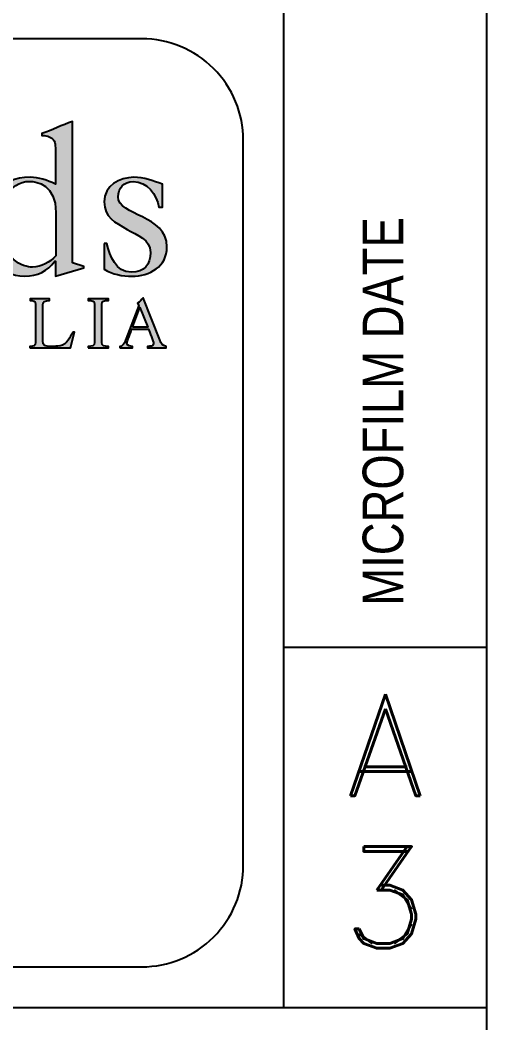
# Model space of a CAD drawing. Extents: x 0 to 420, y 0 to 297.
# Drawn here: x 404 to 415.5, y 56.62 to 81.3 of the extents above; entities that cross this region are included whole.
import ezdxf
from ezdxf.enums import TextEntityAlignment as Align

# ---------------------------------------------------------------- set-up
doc = ezdxf.new("R2010")
doc.units = 0
doc.header["$LTSCALE"] = 12
doc.header["$MEASUREMENT"] = 0
for name, color, linetype in [('L25', 1, 'CONTINUOUS'), ('TBLK18', 4, 'CONTINUOUS'), ('TBLK35', 3, 'CONTINUOUS'), ('TBLK50', 7, 'CONTINUOUS')]:
    doc.layers.add(name, color=color, linetype=linetype)
doc.styles.add('HELVL', font='helvl.shx')
doc.styles.add('ROMAND', font='romand')

# ---------------------------------------------------------------- blocks, each defined once
blk = doc.blocks.new('A3BBLK')
at = {"layer": 'TBLK50'}
blk.add_line((415.5, 4.5), (415.5, 292.5), dxfattribs=at)
blk = doc.blocks.new('MR logo')
at = {"layer": 'TBLK18'}
h = blk.add_hatch(color=256, dxfattribs=at)
edge = h.paths.add_edge_path(flags=16)
edge.add_spline(control_points=[(45.623, -9.558), (45.623, -8.212), (44.68, -8.03), (44.347, -8.03), (44.347, -8.03), (43.227, -8.03), (42.919, -9.193), (42.919, -10.099), (42.919, -10.099), (42.919, -11.917), (44.013, -12.25), (44.472, -12.25), (44.472, -12.25), (44.925, -12.25), (45.321, -12.017), (45.623, -11.697), (45.623, -11.697), (45.623, -11.697), (45.623, -9.558), (45.623, -9.558)], knot_values=[0, 0, 0, 0, 0.2, 0.2, 0.2, 0.2, 0.4, 0.4, 0.4, 0.4, 0.6, 0.6, 0.6, 0.6, 0.8, 0.8, 0.8, 0.8, 1, 1, 1, 1], degree=3, periodic=0)
edge = h.paths.add_edge_path()
edge.add_spline(control_points=[(45.601, -6.471), (45.601, -6.226), (45.607, -5.975), (45.33, -5.849), (45.33, -5.849), (45.192, -5.786), (45.085, -5.773), (44.934, -5.773), (44.934, -5.773), (44.934, -5.773), (44.934, -5.679), (44.934, -5.679), (44.934, -5.679), (45.45, -5.497), (45.928, -5.258), (46.443, -5.088), (46.443, -5.088), (46.443, -5.088), (46.443, -12.044), (46.443, -12.044), (46.443, -12.044), (46.443, -12.044), (47.003, -12.213), (47.003, -12.213), (47.003, -12.213), (47.003, -12.213), (47.003, -12.289), (47.003, -12.289), (47.003, -12.289), (47.003, -12.289), (45.601, -12.698), (45.601, -12.698), (45.601, -12.698), (45.601, -12.698), (45.601, -11.962), (45.601, -11.962), (45.601, -11.962), (45.601, -11.962), (45.576, -11.962), (45.576, -11.962), (45.576, -11.962), (45.211, -12.44), (44.72, -12.698), (44.098, -12.698), (44.098, -12.698), (42.771, -12.698), (42.028, -11.553), (42.028, -10.32), (42.028, -10.32), (42.028, -8.893), (42.884, -7.83), (44.355, -7.83), (44.355, -7.83), (44.783, -7.83), (45.198, -7.968), (45.601, -8.163), (45.601, -8.163), (45.601, -8.163), (45.601, -6.471), (45.601, -6.471)], knot_values=[0, 0, 0, 0, 0.066667, 0.066667, 0.066667, 0.066667, 0.133333, 0.133333, 0.133333, 0.133333, 0.2, 0.2, 0.2, 0.2, 0.266667, 0.266667, 0.266667, 0.266667, 0.333333, 0.333333, 0.333333, 0.333333, 0.4, 0.4, 0.4, 0.4, 0.466667, 0.466667, 0.466667, 0.466667, 0.533333, 0.533333, 0.533333, 0.533333, 0.6, 0.6, 0.6, 0.6, 0.666667, 0.666667, 0.666667, 0.666667, 0.733333, 0.733333, 0.733333, 0.733333, 0.8, 0.8, 0.8, 0.8, 0.866667, 0.866667, 0.866667, 0.866667, 0.933333, 0.933333, 0.933333, 0.933333, 1, 1, 1, 1], degree=3, periodic=0)
h = blk.add_hatch(color=256, dxfattribs=at)
edge = h.paths.add_edge_path()
edge.add_spline(control_points=[(47.997, -11.088), (47.997, -11.088), (48.129, -11.088), (48.129, -11.088), (48.129, -11.088), (48.324, -11.723), (48.538, -12.497), (49.349, -12.497), (49.349, -12.497), (49.972, -12.497), (50.286, -12.144), (50.286, -11.528), (50.286, -11.528), (50.286, -10.874), (49.62, -10.673), (49.135, -10.396), (49.135, -10.396), (48.538, -10.05), (48.009, -9.792), (48.009, -9.044), (48.009, -9.044), (48.009, -8.239), (48.752, -7.83), (49.469, -7.83), (49.469, -7.83), (49.953, -7.83), (50.425, -8.006), (50.871, -8.163), (50.871, -8.163), (50.871, -8.163), (50.871, -9.302), (50.871, -9.302), (50.871, -9.302), (50.871, -9.302), (50.701, -9.302), (50.701, -9.302), (50.701, -9.302), (50.576, -8.66), (50.142, -8.037), (49.425, -8.037), (49.425, -8.037), (48.978, -8.037), (48.689, -8.358), (48.689, -8.798), (48.689, -8.798), (48.689, -9.717), (51.097, -9.685), (51.097, -11.251), (51.097, -11.251), (51.097, -12.226), (50.248, -12.698), (49.374, -12.698), (49.374, -12.698), (48.89, -12.698), (48.431, -12.603), (47.997, -12.358), (47.997, -12.358), (47.997, -12.358), (47.997, -11.088), (47.997, -11.088)], knot_values=[0, 0, 0, 0, 0.066667, 0.066667, 0.066667, 0.066667, 0.133333, 0.133333, 0.133333, 0.133333, 0.2, 0.2, 0.2, 0.2, 0.266667, 0.266667, 0.266667, 0.266667, 0.333333, 0.333333, 0.333333, 0.333333, 0.4, 0.4, 0.4, 0.4, 0.466667, 0.466667, 0.466667, 0.466667, 0.533333, 0.533333, 0.533333, 0.533333, 0.6, 0.6, 0.6, 0.6, 0.666667, 0.666667, 0.666667, 0.666667, 0.733333, 0.733333, 0.733333, 0.733333, 0.8, 0.8, 0.8, 0.8, 0.866667, 0.866667, 0.866667, 0.866667, 0.933333, 0.933333, 0.933333, 0.933333, 1, 1, 1, 1], degree=3, periodic=0)
h = blk.add_hatch(color=256, dxfattribs=at)
edge = h.paths.add_edge_path()
edge.add_spline(control_points=[(44.349, -16.226), (44.349, -16.226), (44.349, -16.151), (44.349, -16.151), (44.349, -16.151), (44.544, -16.151), (44.626, -16.132), (44.626, -15.956), (44.626, -15.956), (44.626, -15.956), (44.626, -14.088), (44.626, -14.088), (44.626, -14.088), (44.626, -13.912), (44.5, -13.893), (44.362, -13.893), (44.362, -13.893), (44.362, -13.893), (44.362, -13.817), (44.362, -13.817), (44.362, -13.817), (44.362, -13.817), (45.311, -13.817), (45.311, -13.817), (45.311, -13.817), (45.311, -13.817), (45.311, -13.893), (45.311, -13.893), (45.311, -13.893), (45.072, -13.893), (44.978, -13.949), (44.978, -14.125), (44.978, -14.125), (44.978, -14.125), (44.978, -15.874), (44.978, -15.874), (44.978, -15.874), (44.978, -16.144), (45.066, -16.151), (45.406, -16.151), (45.406, -16.151), (45.544, -16.151), (45.695, -16.151), (45.833, -16.125), (45.833, -16.125), (46.022, -16.094), (46.116, -15.987), (46.223, -15.842), (46.223, -15.842), (46.311, -15.717), (46.393, -15.585), (46.475, -15.446), (46.475, -15.446), (46.475, -15.446), (46.544, -15.446), (46.544, -15.446), (46.544, -15.446), (46.544, -15.446), (46.349, -16.226), (46.349, -16.226), (46.349, -16.226), (46.349, -16.226), (44.349, -16.226), (44.349, -16.226)], knot_values=[0, 0, 0, 0, 0.0625, 0.0625, 0.0625, 0.0625, 0.125, 0.125, 0.125, 0.125, 0.1875, 0.1875, 0.1875, 0.1875, 0.25, 0.25, 0.25, 0.25, 0.3125, 0.3125, 0.3125, 0.3125, 0.375, 0.375, 0.375, 0.375, 0.4375, 0.4375, 0.4375, 0.4375, 0.5, 0.5, 0.5, 0.5, 0.5625, 0.5625, 0.5625, 0.5625, 0.625, 0.625, 0.625, 0.625, 0.6875, 0.6875, 0.6875, 0.6875, 0.75, 0.75, 0.75, 0.75, 0.8125, 0.8125, 0.8125, 0.8125, 0.875, 0.875, 0.875, 0.875, 0.9375, 0.9375, 0.9375, 0.9375, 1, 1, 1, 1], degree=3, periodic=0)
h = blk.add_hatch(color=256, dxfattribs=at)
edge = h.paths.add_edge_path()
edge.add_spline(control_points=[(47.217, -16.226), (47.217, -16.226), (47.217, -16.151), (47.217, -16.151), (47.217, -16.151), (47.406, -16.151), (47.531, -16.132), (47.531, -15.956), (47.531, -15.956), (47.531, -15.956), (47.531, -14.088), (47.531, -14.088), (47.531, -14.088), (47.531, -13.912), (47.406, -13.893), (47.217, -13.893), (47.217, -13.893), (47.217, -13.893), (47.217, -13.817), (47.217, -13.817), (47.217, -13.817), (47.217, -13.817), (48.211, -13.817), (48.211, -13.817), (48.211, -13.817), (48.211, -13.817), (48.211, -13.893), (48.211, -13.893), (48.211, -13.893), (48.009, -13.893), (47.884, -13.912), (47.884, -14.088), (47.884, -14.088), (47.884, -14.088), (47.884, -15.956), (47.884, -15.956), (47.884, -15.956), (47.884, -16.132), (48.009, -16.151), (48.211, -16.151), (48.211, -16.151), (48.211, -16.151), (48.211, -16.226), (48.211, -16.226), (48.211, -16.226), (48.211, -16.226), (47.217, -16.226), (47.217, -16.226)], knot_values=[0, 0, 0, 0, 0.083333, 0.083333, 0.083333, 0.083333, 0.166667, 0.166667, 0.166667, 0.166667, 0.25, 0.25, 0.25, 0.25, 0.333333, 0.333333, 0.333333, 0.333333, 0.416667, 0.416667, 0.416667, 0.416667, 0.5, 0.5, 0.5, 0.5, 0.583333, 0.583333, 0.583333, 0.583333, 0.666667, 0.666667, 0.666667, 0.666667, 0.75, 0.75, 0.75, 0.75, 0.833333, 0.833333, 0.833333, 0.833333, 0.916667, 0.916667, 0.916667, 0.916667, 1, 1, 1, 1], degree=3, periodic=0)
h = blk.add_hatch(color=256, dxfattribs=at)
edge = h.paths.add_edge_path()
edge.add_spline(control_points=[(48.777, -16.226), (48.777, -16.226), (48.777, -16.151), (48.777, -16.151), (48.777, -16.151), (48.877, -16.144), (48.965, -16.075), (48.997, -15.981), (48.997, -15.981), (48.997, -15.981), (49.708, -14.132), (49.708, -14.132), (49.708, -14.132), (49.708, -14.132), (49.645, -14.025), (49.645, -14.025), (49.645, -14.025), (49.764, -13.962), (49.846, -13.855), (49.928, -13.754), (49.928, -13.754), (49.928, -13.754), (50.745, -15.83), (50.745, -15.83), (50.745, -15.83), (50.821, -16.031), (50.865, -16.119), (51.053, -16.151), (51.053, -16.151), (51.053, -16.151), (51.053, -16.226), (51.053, -16.226), (51.053, -16.226), (51.053, -16.226), (50.142, -16.226), (50.142, -16.226), (50.142, -16.226), (50.142, -16.226), (50.142, -16.151), (50.142, -16.151), (50.142, -16.151), (50.248, -16.151), (50.437, -16.151), (50.437, -16.012), (50.437, -16.012), (50.437, -15.912), (50.242, -15.465), (50.192, -15.308), (50.192, -15.308), (50.192, -15.308), (49.362, -15.308), (49.362, -15.308), (49.362, -15.308), (49.324, -15.434), (49.123, -15.912), (49.123, -16), (49.123, -16), (49.123, -16.138), (49.311, -16.138), (49.406, -16.151), (49.406, -16.151), (49.406, -16.151), (49.406, -16.226), (49.406, -16.226), (49.406, -16.226), (49.406, -16.226), (48.777, -16.226), (48.777, -16.226)], knot_values=[0, 0, 0, 0, 0.058824, 0.058824, 0.058824, 0.058824, 0.117647, 0.117647, 0.117647, 0.117647, 0.176471, 0.176471, 0.176471, 0.176471, 0.235294, 0.235294, 0.235294, 0.235294, 0.294118, 0.294118, 0.294118, 0.294118, 0.352941, 0.352941, 0.352941, 0.352941, 0.411765, 0.411765, 0.411765, 0.411765, 0.470588, 0.470588, 0.470588, 0.470588, 0.529412, 0.529412, 0.529412, 0.529412, 0.588235, 0.588235, 0.588235, 0.588235, 0.647059, 0.647059, 0.647059, 0.647059, 0.705882, 0.705882, 0.705882, 0.705882, 0.764706, 0.764706, 0.764706, 0.764706, 0.823529, 0.823529, 0.823529, 0.823529, 0.882353, 0.882353, 0.882353, 0.882353, 0.941176, 0.941176, 0.941176, 0.941176, 1, 1, 1, 1], degree=3, periodic=0)
edge = h.paths.add_edge_path(flags=16)
edge.add_spline(control_points=[(49.399, -15.213), (49.399, -15.213), (50.154, -15.213), (50.154, -15.213), (50.154, -15.213), (50.154, -15.213), (49.764, -14.232), (49.764, -14.232), (49.764, -14.232), (49.764, -14.232), (49.399, -15.213), (49.399, -15.213)], knot_values=[0, 0, 0, 0, 0.333333, 0.333333, 0.333333, 0.333333, 0.666667, 0.666667, 0.666667, 0.666667, 1, 1, 1, 1], degree=3, periodic=0)
for points, knots in [([(45.601, -6.471), (45.601, -6.226), (45.607, -5.975), (45.33, -5.849), (45.33, -5.849), (45.192, -5.786), (45.085, -5.773), (44.934, -5.773), (44.934, -5.773), (44.934, -5.773), (44.934, -5.679), (44.934, -5.679), (44.934, -5.679), (45.45, -5.497), (45.928, -5.258), (46.443, -5.088), (46.443, -5.088), (46.443, -5.088), (46.443, -12.044), (46.443, -12.044), (46.443, -12.044), (46.443, -12.044), (47.003, -12.213), (47.003, -12.213), (47.003, -12.213), (47.003, -12.213), (47.003, -12.289), (47.003, -12.289), (47.003, -12.289), (47.003, -12.289), (45.601, -12.698), (45.601, -12.698), (45.601, -12.698), (45.601, -12.698), (45.601, -11.962), (45.601, -11.962), (45.601, -11.962), (45.601, -11.962), (45.576, -11.962), (45.576, -11.962), (45.576, -11.962), (45.211, -12.44), (44.72, -12.698), (44.098, -12.698), (44.098, -12.698), (42.771, -12.698), (42.028, -11.553), (42.028, -10.32), (42.028, -10.32), (42.028, -8.893), (42.884, -7.83), (44.355, -7.83), (44.355, -7.83), (44.783, -7.83), (45.198, -7.968), (45.601, -8.163), (45.601, -8.163), (45.601, -8.163), (45.601, -6.471), (45.601, -6.471)], [0, 0, 0, 0, 0.066667, 0.066667, 0.066667, 0.066667, 0.133333, 0.133333, 0.133333, 0.133333, 0.2, 0.2, 0.2, 0.2, 0.266667, 0.266667, 0.266667, 0.266667, 0.333333, 0.333333, 0.333333, 0.333333, 0.4, 0.4, 0.4, 0.4, 0.466667, 0.466667, 0.466667, 0.466667, 0.533333, 0.533333, 0.533333, 0.533333, 0.6, 0.6, 0.6, 0.6, 0.666667, 0.666667, 0.666667, 0.666667, 0.733333, 0.733333, 0.733333, 0.733333, 0.8, 0.8, 0.8, 0.8, 0.866667, 0.866667, 0.866667, 0.866667, 0.933333, 0.933333, 0.933333, 0.933333, 1, 1, 1, 1]), ([(47.997, -11.088), (47.997, -11.088), (48.129, -11.088), (48.129, -11.088), (48.129, -11.088), (48.324, -11.723), (48.538, -12.497), (49.349, -12.497), (49.349, -12.497), (49.972, -12.497), (50.286, -12.144), (50.286, -11.528), (50.286, -11.528), (50.286, -10.874), (49.62, -10.673), (49.135, -10.396), (49.135, -10.396), (48.538, -10.05), (48.009, -9.792), (48.009, -9.044), (48.009, -9.044), (48.009, -8.239), (48.752, -7.83), (49.469, -7.83), (49.469, -7.83), (49.953, -7.83), (50.425, -8.006), (50.871, -8.163), (50.871, -8.163), (50.871, -8.163), (50.871, -9.302), (50.871, -9.302), (50.871, -9.302), (50.871, -9.302), (50.701, -9.302), (50.701, -9.302), (50.701, -9.302), (50.576, -8.66), (50.142, -8.037), (49.425, -8.037), (49.425, -8.037), (48.978, -8.037), (48.689, -8.358), (48.689, -8.798), (48.689, -8.798), (48.689, -9.717), (51.097, -9.685), (51.097, -11.251), (51.097, -11.251), (51.097, -12.226), (50.248, -12.698), (49.374, -12.698), (49.374, -12.698), (48.89, -12.698), (48.431, -12.603), (47.997, -12.358), (47.997, -12.358), (47.997, -12.358), (47.997, -11.088), (47.997, -11.088)], [0, 0, 0, 0, 0.066667, 0.066667, 0.066667, 0.066667, 0.133333, 0.133333, 0.133333, 0.133333, 0.2, 0.2, 0.2, 0.2, 0.266667, 0.266667, 0.266667, 0.266667, 0.333333, 0.333333, 0.333333, 0.333333, 0.4, 0.4, 0.4, 0.4, 0.466667, 0.466667, 0.466667, 0.466667, 0.533333, 0.533333, 0.533333, 0.533333, 0.6, 0.6, 0.6, 0.6, 0.666667, 0.666667, 0.666667, 0.666667, 0.733333, 0.733333, 0.733333, 0.733333, 0.8, 0.8, 0.8, 0.8, 0.866667, 0.866667, 0.866667, 0.866667, 0.933333, 0.933333, 0.933333, 0.933333, 1, 1, 1, 1]), ([(45.623, -9.558), (45.623, -8.212), (44.68, -8.03), (44.347, -8.03), (44.347, -8.03), (43.227, -8.03), (42.919, -9.193), (42.919, -10.099), (42.919, -10.099), (42.919, -11.917), (44.013, -12.25), (44.472, -12.25), (44.472, -12.25), (44.925, -12.25), (45.321, -12.017), (45.623, -11.697), (45.623, -11.697), (45.623, -11.697), (45.623, -9.558), (45.623, -9.558)], [0, 0, 0, 0, 0.2, 0.2, 0.2, 0.2, 0.4, 0.4, 0.4, 0.4, 0.6, 0.6, 0.6, 0.6, 0.8, 0.8, 0.8, 0.8, 1, 1, 1, 1]), ([(44.349, -16.226), (44.349, -16.226), (44.349, -16.151), (44.349, -16.151), (44.349, -16.151), (44.544, -16.151), (44.626, -16.132), (44.626, -15.956), (44.626, -15.956), (44.626, -15.956), (44.626, -14.088), (44.626, -14.088), (44.626, -14.088), (44.626, -13.912), (44.5, -13.893), (44.362, -13.893), (44.362, -13.893), (44.362, -13.893), (44.362, -13.817), (44.362, -13.817), (44.362, -13.817), (44.362, -13.817), (45.311, -13.817), (45.311, -13.817), (45.311, -13.817), (45.311, -13.817), (45.311, -13.893), (45.311, -13.893), (45.311, -13.893), (45.072, -13.893), (44.978, -13.949), (44.978, -14.125), (44.978, -14.125), (44.978, -14.125), (44.978, -15.874), (44.978, -15.874), (44.978, -15.874), (44.978, -16.144), (45.066, -16.151), (45.406, -16.151), (45.406, -16.151), (45.544, -16.151), (45.695, -16.151), (45.833, -16.125), (45.833, -16.125), (46.022, -16.094), (46.116, -15.987), (46.223, -15.842), (46.223, -15.842), (46.311, -15.717), (46.393, -15.585), (46.475, -15.446), (46.475, -15.446), (46.475, -15.446), (46.544, -15.446), (46.544, -15.446), (46.544, -15.446), (46.544, -15.446), (46.349, -16.226), (46.349, -16.226), (46.349, -16.226), (46.349, -16.226), (44.349, -16.226), (44.349, -16.226)], [0, 0, 0, 0, 0.0625, 0.0625, 0.0625, 0.0625, 0.125, 0.125, 0.125, 0.125, 0.1875, 0.1875, 0.1875, 0.1875, 0.25, 0.25, 0.25, 0.25, 0.3125, 0.3125, 0.3125, 0.3125, 0.375, 0.375, 0.375, 0.375, 0.4375, 0.4375, 0.4375, 0.4375, 0.5, 0.5, 0.5, 0.5, 0.5625, 0.5625, 0.5625, 0.5625, 0.625, 0.625, 0.625, 0.625, 0.6875, 0.6875, 0.6875, 0.6875, 0.75, 0.75, 0.75, 0.75, 0.8125, 0.8125, 0.8125, 0.8125, 0.875, 0.875, 0.875, 0.875, 0.9375, 0.9375, 0.9375, 0.9375, 1, 1, 1, 1]), ([(47.217, -16.226), (47.217, -16.226), (47.217, -16.151), (47.217, -16.151), (47.217, -16.151), (47.406, -16.151), (47.531, -16.132), (47.531, -15.956), (47.531, -15.956), (47.531, -15.956), (47.531, -14.088), (47.531, -14.088), (47.531, -14.088), (47.531, -13.912), (47.406, -13.893), (47.217, -13.893), (47.217, -13.893), (47.217, -13.893), (47.217, -13.817), (47.217, -13.817), (47.217, -13.817), (47.217, -13.817), (48.211, -13.817), (48.211, -13.817), (48.211, -13.817), (48.211, -13.817), (48.211, -13.893), (48.211, -13.893), (48.211, -13.893), (48.009, -13.893), (47.884, -13.912), (47.884, -14.088), (47.884, -14.088), (47.884, -14.088), (47.884, -15.956), (47.884, -15.956), (47.884, -15.956), (47.884, -16.132), (48.009, -16.151), (48.211, -16.151), (48.211, -16.151), (48.211, -16.151), (48.211, -16.226), (48.211, -16.226), (48.211, -16.226), (48.211, -16.226), (47.217, -16.226), (47.217, -16.226)], [0, 0, 0, 0, 0.083333, 0.083333, 0.083333, 0.083333, 0.166667, 0.166667, 0.166667, 0.166667, 0.25, 0.25, 0.25, 0.25, 0.333333, 0.333333, 0.333333, 0.333333, 0.416667, 0.416667, 0.416667, 0.416667, 0.5, 0.5, 0.5, 0.5, 0.583333, 0.583333, 0.583333, 0.583333, 0.666667, 0.666667, 0.666667, 0.666667, 0.75, 0.75, 0.75, 0.75, 0.833333, 0.833333, 0.833333, 0.833333, 0.916667, 0.916667, 0.916667, 0.916667, 1, 1, 1, 1]), ([(48.777, -16.226), (48.777, -16.226), (48.777, -16.151), (48.777, -16.151), (48.777, -16.151), (48.877, -16.144), (48.965, -16.075), (48.997, -15.981), (48.997, -15.981), (48.997, -15.981), (49.708, -14.132), (49.708, -14.132), (49.708, -14.132), (49.708, -14.132), (49.645, -14.025), (49.645, -14.025), (49.645, -14.025), (49.764, -13.962), (49.846, -13.855), (49.928, -13.754), (49.928, -13.754), (49.928, -13.754), (50.745, -15.83), (50.745, -15.83), (50.745, -15.83), (50.821, -16.031), (50.865, -16.119), (51.053, -16.151), (51.053, -16.151), (51.053, -16.151), (51.053, -16.226), (51.053, -16.226), (51.053, -16.226), (51.053, -16.226), (50.142, -16.226), (50.142, -16.226), (50.142, -16.226), (50.142, -16.226), (50.142, -16.151), (50.142, -16.151), (50.142, -16.151), (50.248, -16.151), (50.437, -16.151), (50.437, -16.012), (50.437, -16.012), (50.437, -15.912), (50.242, -15.465), (50.192, -15.308), (50.192, -15.308), (50.192, -15.308), (49.362, -15.308), (49.362, -15.308), (49.362, -15.308), (49.324, -15.434), (49.123, -15.912), (49.123, -16), (49.123, -16), (49.123, -16.138), (49.311, -16.138), (49.406, -16.151), (49.406, -16.151), (49.406, -16.151), (49.406, -16.226), (49.406, -16.226), (49.406, -16.226), (49.406, -16.226), (48.777, -16.226), (48.777, -16.226)], [0, 0, 0, 0, 0.058824, 0.058824, 0.058824, 0.058824, 0.117647, 0.117647, 0.117647, 0.117647, 0.176471, 0.176471, 0.176471, 0.176471, 0.235294, 0.235294, 0.235294, 0.235294, 0.294118, 0.294118, 0.294118, 0.294118, 0.352941, 0.352941, 0.352941, 0.352941, 0.411765, 0.411765, 0.411765, 0.411765, 0.470588, 0.470588, 0.470588, 0.470588, 0.529412, 0.529412, 0.529412, 0.529412, 0.588235, 0.588235, 0.588235, 0.588235, 0.647059, 0.647059, 0.647059, 0.647059, 0.705882, 0.705882, 0.705882, 0.705882, 0.764706, 0.764706, 0.764706, 0.764706, 0.823529, 0.823529, 0.823529, 0.823529, 0.882353, 0.882353, 0.882353, 0.882353, 0.941176, 0.941176, 0.941176, 0.941176, 1, 1, 1, 1]), ([(49.399, -15.213), (49.399, -15.213), (50.154, -15.213), (50.154, -15.213), (50.154, -15.213), (50.154, -15.213), (49.764, -14.232), (49.764, -14.232), (49.764, -14.232), (49.764, -14.232), (49.399, -15.213), (49.399, -15.213)], [0, 0, 0, 0, 0.333333, 0.333333, 0.333333, 0.333333, 0.666667, 0.666667, 0.666667, 0.666667, 1, 1, 1, 1])]:
    blk.add_open_spline(points, degree=3, knots=knots, dxfattribs=at)

msp = doc.modelspace()

# ---------------------------------------------------------------- linework, layer by layer
at = {"layer": 'TBLK35'}
for p, q in [((410.5, 57), (410.5, 292.5)), ((410.5, 65.868), (415.5, 65.868)), ((352.5, 57), (415.5, 57))]:
    msp.add_line(p, q, dxfattribs=at)
at = {"layer": 'TBLK50'}
msp.add_lwpolyline([(407, 80.841), (356, 80.841, 0.414214), (353.5, 78.341), (353.5, 60.5, 0.414214), (356, 58), (407, 58, 0.414214), (409.5, 60.5), (409.5, 78.341, 0.414214)], format="xyb", close=True, dxfattribs=at)

# ---------------------------------------------------------------- block references
at = {"layer": 'L25'}
msp.add_blockref('A3BBLK', (0, 0), dxfattribs=at)
at = {"layer": 'L25', "xscale": 0.5, "yscale": 0.5}
msp.add_blockref('MR logo', (382.072, 81.345), dxfattribs=at)

# ---------------------------------------------------------------- texts
at = {"layer": 'TBLK18', "style": 'HELVL', "width": 0.8}
msp.add_text('MICROFILM DATE', height=1, rotation=90, dxfattribs=at).set_placement((413.439, 66.888))
at = {"layer": 'TBLK35', "style": 'ROMAND'}
for s, p in [('A', (413, 62.209)), ('3', (413, 58.458))]:
    msp.add_text(s, height=2.5, dxfattribs=at).set_placement(p, align=Align.CENTER)

doc.saveas('drawing.dxf')
